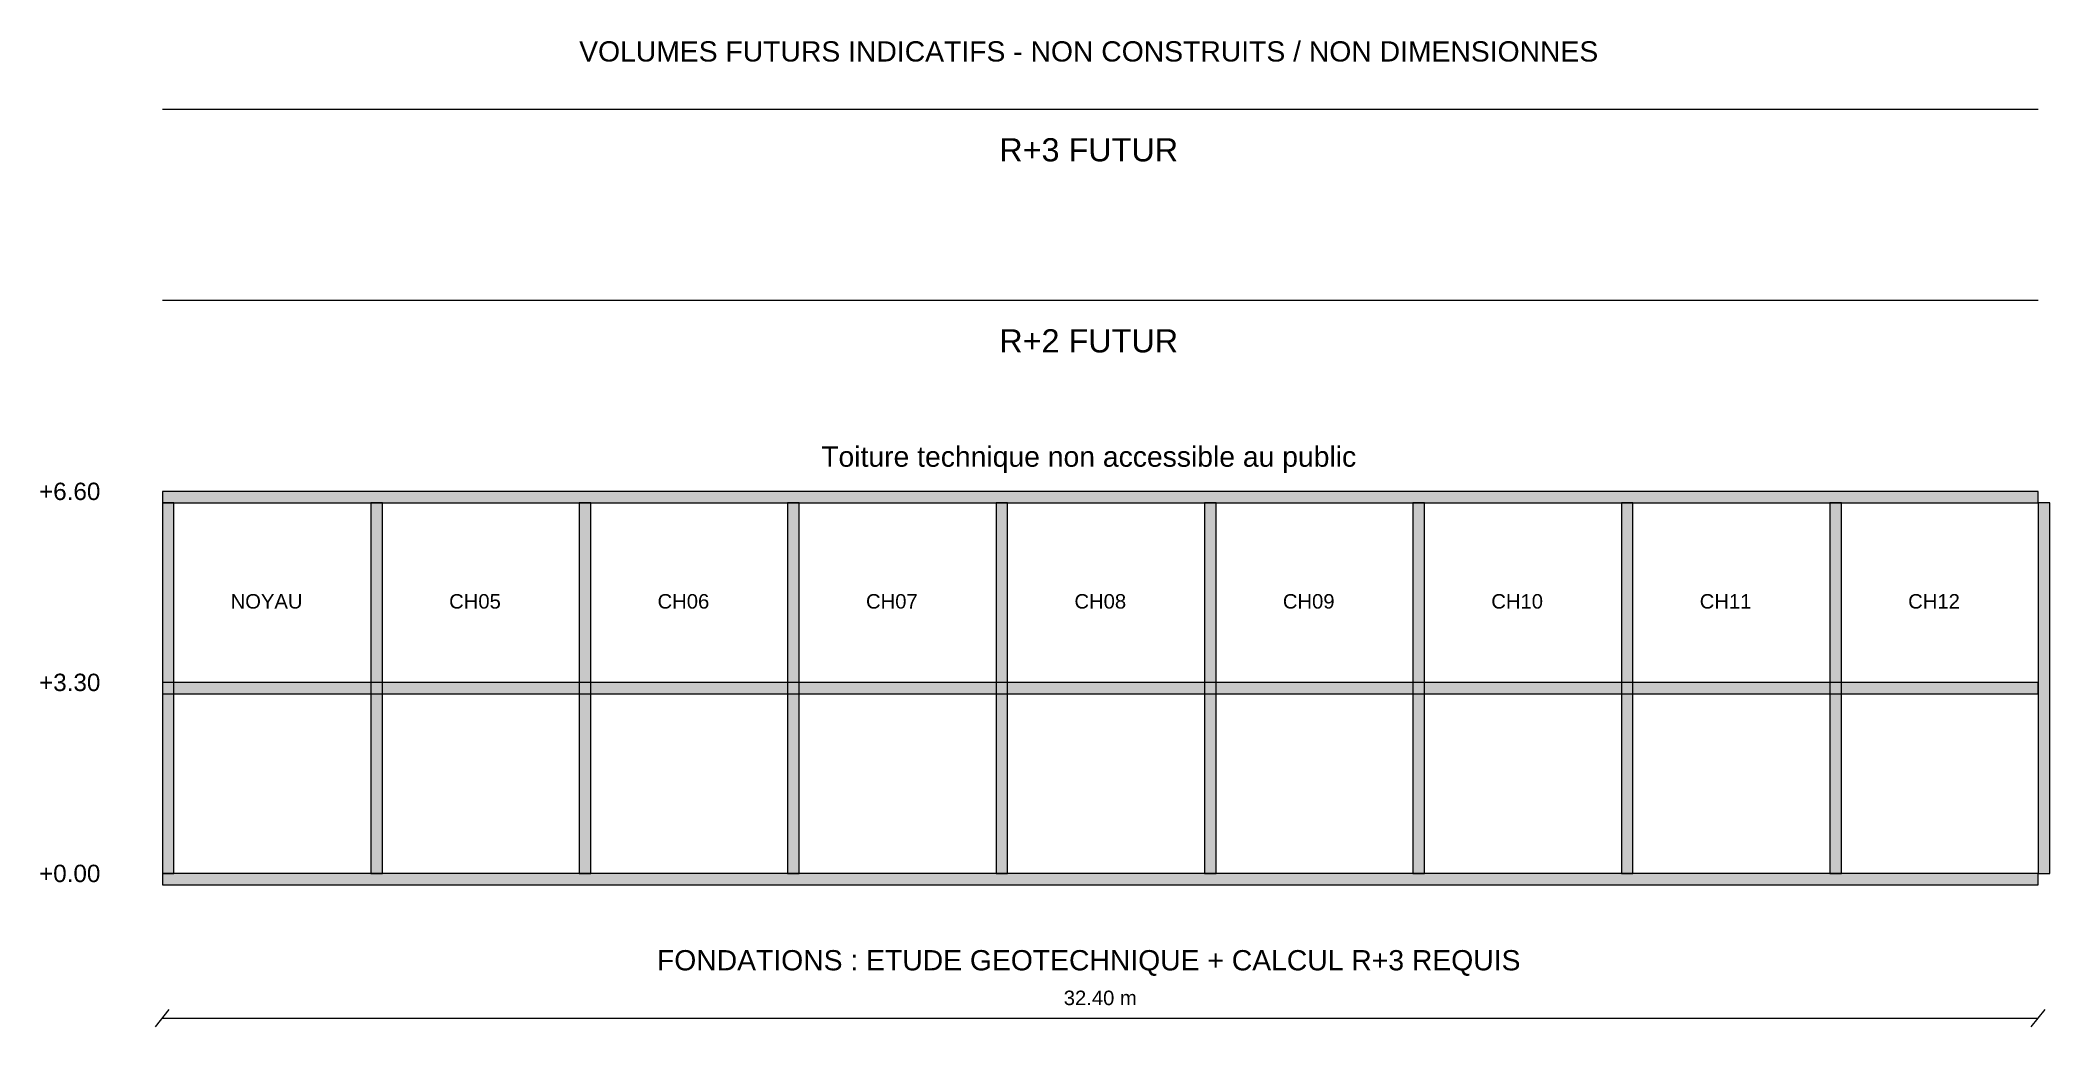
# Model space of a CAD drawing. Header units: metres. Extents: x -2.1 to 32.6, y -2.6 to 14.4.
import ezdxf
from ezdxf.enums import TextEntityAlignment as Align

# ---------------------------------------------------------------- set-up
doc = ezdxf.new("R2010")
doc.units = ezdxf.units.M
doc.header["$LTSCALE"] = 0.02
for name, color, linetype, true_color in [('COTES', 7, 'Continuous', 0x266d90), ('FILL_mur', 7, 'Continuous', 0x1c2d35), ('MURS', 7, 'Continuous', 0x192830), ('RESERVES', 7, 'Continuous', 0xae4153), ('TEXT', 7, 'Continuous', 0x19303c)]:
    doc.layers.add(name, color=color, linetype=linetype, true_color=true_color)
doc.styles.add('JV', font='arial.ttf')

msp = doc.modelspace()

# ---------------------------------------------------------------- hatches: boundary and pattern name
at = {"layer": 'FILL_mur'}
for points in [[(32.4, 6.4), (32.4, 6.6), (0, 6.6), (0, 6.4), (32.4, 6.4)], [(0.2, 0), (0.2, 6.4), (0, 6.4), (0, 0), (0.2, 0)], [(3.8, 0), (3.8, 6.4), (3.6, 6.4), (3.6, 0), (3.8, 0)], [(7.4, 0), (7.4, 6.4), (7.2, 6.4), (7.2, 0), (7.4, 0)], [(11, 0), (11, 6.4), (10.8, 6.4), (10.8, 0), (11, 0)], [(14.6, 0), (14.6, 6.4), (14.4, 6.4), (14.4, 0), (14.6, 0)], [(18.2, 0), (18.2, 6.4), (18, 6.4), (18, 0), (18.2, 0)], [(21.8, 0), (21.8, 6.4), (21.6, 6.4), (21.6, 0), (21.8, 0)], [(25.4, 0), (25.4, 6.4), (25.2, 6.4), (25.2, 0), (25.4, 0)], [(29, 0), (29, 6.4), (28.8, 6.4), (28.8, 0), (29, 0)], [(32.6, 0), (32.6, 6.4), (32.4, 6.4), (32.4, 0), (32.6, 0)], [(32.4, 3.1), (32.4, 3.3), (0, 3.3), (0, 3.1), (32.4, 3.1)], [(32.4, -0.2), (32.4, 0), (0, 0), (0, -0.2), (32.4, -0.2)]]:
    msp.add_hatch(color=256, dxfattribs=at).paths.add_polyline_path(points)

# ---------------------------------------------------------------- linework, layer by layer
at = {"layer": 'COTES'}
for p, q in [((-0.12, -2.65), (0.12, -2.35)), ((32.28, -2.65), (32.52, -2.35)), ((0, -2.5), (32.4, -2.5))]:
    msp.add_line(p, q, dxfattribs=at)
at = {"layer": 'MURS'}
for points in [[(32.4, 6.4), (32.4, 6.6), (0, 6.6), (0, 6.4), (32.4, 6.4)], [(0.2, 0), (0.2, 6.4), (0, 6.4), (0, 0), (0.2, 0)], [(3.8, 0), (3.8, 6.4), (3.6, 6.4), (3.6, 0), (3.8, 0)], [(7.4, 0), (7.4, 6.4), (7.2, 6.4), (7.2, 0), (7.4, 0)], [(11, 0), (11, 6.4), (10.8, 6.4), (10.8, 0), (11, 0)], [(14.6, 0), (14.6, 6.4), (14.4, 6.4), (14.4, 0), (14.6, 0)], [(18.2, 0), (18.2, 6.4), (18, 6.4), (18, 0), (18.2, 0)], [(21.8, 0), (21.8, 6.4), (21.6, 6.4), (21.6, 0), (21.8, 0)], [(25.4, 0), (25.4, 6.4), (25.2, 6.4), (25.2, 0), (25.4, 0)], [(29, 0), (29, 6.4), (28.8, 6.4), (28.8, 0), (29, 0)], [(32.6, 0), (32.6, 6.4), (32.4, 6.4), (32.4, 0), (32.6, 0)], [(32.4, 3.1), (32.4, 3.3), (0, 3.3), (0, 3.1), (32.4, 3.1)], [(32.4, -0.2), (32.4, 0), (0, 0), (0, -0.2), (32.4, -0.2)]]:
    msp.add_lwpolyline(points, close=True, dxfattribs=at)
at = {"layer": 'RESERVES'}
for p, q in [((0, 13.2), (32.4, 13.2)), ((0, 9.9), (32.4, 9.9))]:
    msp.add_line(p, q, dxfattribs=at)

# ---------------------------------------------------------------- texts
at = {"layer": 'COTES', "style": 'JV'}
for s, height, p in [('+6.60', 0.3, (-1.6, 6.6)), ('+3.30', 0.3, (-1.6, 3.3)), ('+0.00', 0.3, (-1.6, 0)), ('32.40 m', 0.25, (16.2, -2.15))]:
    msp.add_text(s, height=height, dxfattribs=at).set_placement(p, align=Align.MIDDLE_CENTER)
at = {"layer": 'RESERVES', "style": 'JV'}
for s, height, p in [('VOLUMES FUTURS INDICATIFS - NON CONSTRUITS / NON DIMENSIONNES', 0.35, (16, 14.2)), ('R+3 FUTUR', 0.4, (16, 12.5)), ('R+2 FUTUR', 0.4, (16, 9.2)), ('FONDATIONS : ETUDE GEOTECHNIQUE + CALCUL R+3 REQUIS', 0.35, (16, -1.5))]:
    msp.add_text(s, height=height, dxfattribs=at).set_placement(p, align=Align.MIDDLE_CENTER)
at = {"layer": 'TEXT', "style": 'JV'}
for s, height, p in [('Toiture technique non accessible au public', 0.35, (16, 7.2)), ('NOYAU', 0.25, (1.8, 4.7)), ('CH05', 0.25, (5.4, 4.7)), ('CH06', 0.25, (9, 4.7)), ('CH07', 0.25, (12.6, 4.7)), ('CH08', 0.25, (16.2, 4.7)), ('CH09', 0.25, (19.8, 4.7)), ('CH10', 0.25, (23.4, 4.7)), ('CH11', 0.25, (27, 4.7)), ('CH12', 0.25, (30.6, 4.7))]:
    msp.add_text(s, height=height, dxfattribs=at).set_placement(p, align=Align.MIDDLE_CENTER)

doc.saveas('drawing.dxf')
